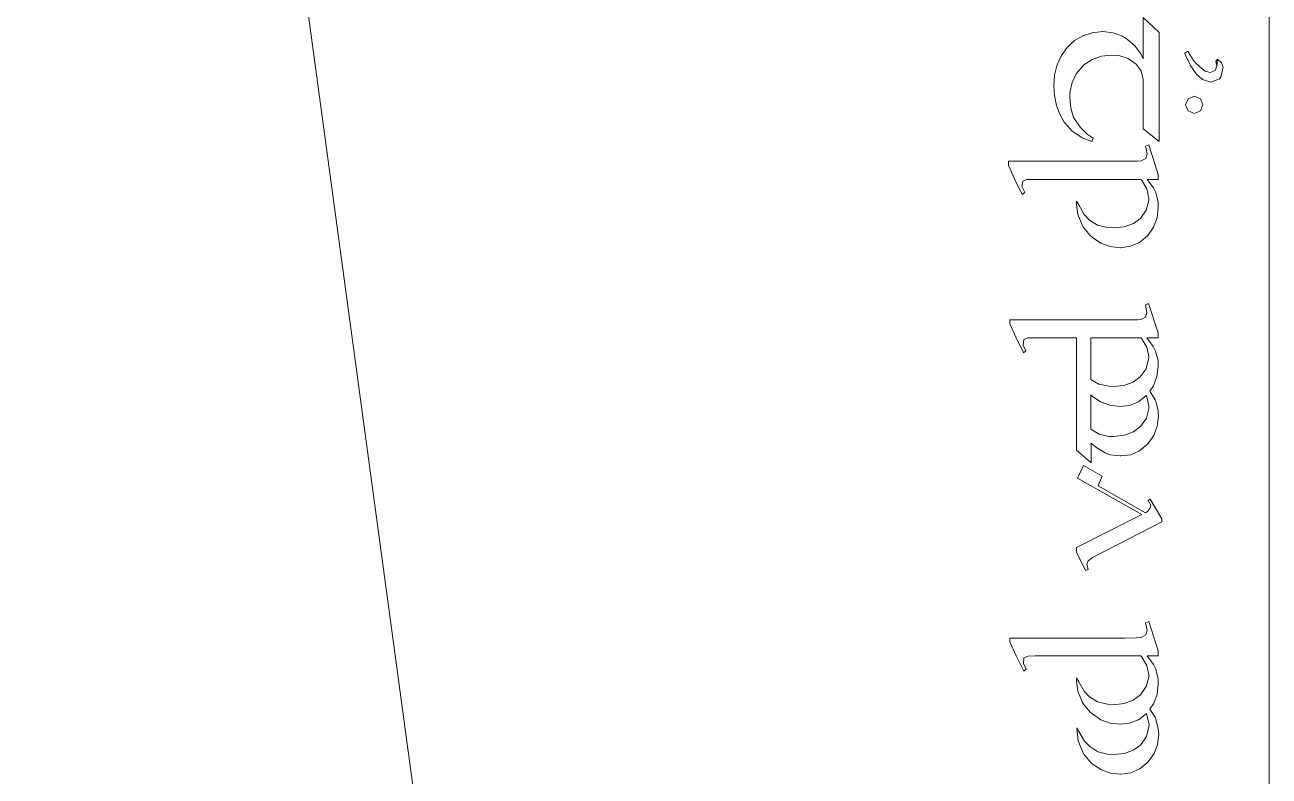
# Model space of a CAD drawing. Header units: inches. Extents: x 0.3 to 23.5, y 0.3 to 34.7.
# Drawn here: x 0.337 to 4.865, y 20.333 to 23.066 of the extents above; entities that cross this region are included whole.
import ezdxf

# ---------------------------------------------------------------- set-up
doc = ezdxf.new("R2010")
doc.units = ezdxf.units.IN
doc.header["$MEASUREMENT"] = 0
doc.layers.add('cut', color=6, linetype='Continuous', lineweight=0)
doc.layers.add('etch', color=1, linetype='Continuous', lineweight=0)

msp = doc.modelspace()

# ---------------------------------------------------------------- linework, layer by layer
at = {"layer": 'cut', "color": 6, "lineweight": 9, "true_color": 0xff00ff}
for points in [[(4.8649, 34.6554), (4.8649, 34.6554), (4.8649, 2.4646), (4.8649, 2.4646)], [(0.3366, 30.719), (0.3366, 30.719), (3.9259, 4.2305), (3.9259, 4.2305)]]:
    msp.add_open_spline(points, degree=3, dxfattribs=at)
at = {"layer": 'cut', "color": 1, "lineweight": 9, "true_color": 0xff0000}
for points in [[(4.4652, 23.0382), (4.4652, 23.0382), (4.4069, 23.0927), (4.4069, 23.0927)], [(4.4069, 23.0927), (4.4069, 23.0927), (4.4069, 22.9433), (4.4069, 22.9433)], [(4.1569, 23.0091), (4.1569, 23.0091), (4.1297, 22.9837), (4.1297, 22.9837)], [(4.187, 23.0269), (4.187, 23.0269), (4.1569, 23.0091), (4.1569, 23.0091)], [(4.2208, 23.0373), (4.2208, 23.0373), (4.187, 23.0269), (4.187, 23.0269)], [(4.2584, 23.042), (4.2584, 23.042), (4.2208, 23.0373), (4.2208, 23.0373)], [(4.2603, 23.042), (4.2603, 23.042), (4.2584, 23.042), (4.2584, 23.042)], [(4.2979, 23.0373), (4.2979, 23.0373), (4.2603, 23.042), (4.2603, 23.042)], [(4.3317, 23.0251), (4.3317, 23.0251), (4.2979, 23.0373), (4.2979, 23.0373)], [(4.3496, 23.0138), (4.3496, 23.0138), (4.3317, 23.0251), (4.3317, 23.0251)], [(4.3778, 22.9893), (4.3778, 22.9893), (4.3496, 23.0138), (4.3496, 23.0138)], [(4.4652, 22.6426), (4.4652, 22.6426), (4.4652, 23.0382), (4.4652, 23.0382)], [(4.1297, 22.9837), (4.1297, 22.9837), (4.109, 22.9546), (4.109, 22.9546)], [(4.3994, 22.9593), (4.3994, 22.9593), (4.3778, 22.9893), (4.3778, 22.9893)], [(4.4069, 22.9433), (4.4069, 22.9433), (4.3994, 22.9593), (4.3994, 22.9593)], [(4.5685, 22.9705), (4.5685, 22.9705), (4.5582, 22.964), (4.5582, 22.964)], [(4.5582, 22.964), (4.5582, 22.964), (4.561, 22.9555), (4.561, 22.9555)], [(4.5902, 22.9367), (4.5902, 22.9367), (4.5685, 22.9705), (4.5685, 22.9705)], [(4.0921, 22.9179), (4.0921, 22.9179), (4.0836, 22.8831), (4.0836, 22.8831)], [(4.093, 22.9207), (4.093, 22.9207), (4.0921, 22.9179), (4.0921, 22.9179)], [(4.109, 22.9546), (4.109, 22.9546), (4.093, 22.9207), (4.093, 22.9207)], [(4.1626, 22.8888), (4.1626, 22.8888), (4.1851, 22.9151), (4.1851, 22.9151)], [(4.1851, 22.9151), (4.1851, 22.9151), (4.1907, 22.9207), (4.1907, 22.9207)], [(4.1907, 22.9207), (4.1907, 22.9207), (4.2208, 22.9405), (4.2208, 22.9405)], [(4.2208, 22.9405), (4.2208, 22.9405), (4.2547, 22.9527), (4.2547, 22.9527)], [(4.2547, 22.9527), (4.2547, 22.9527), (4.2922, 22.9565), (4.2922, 22.9565)], [(4.2922, 22.9565), (4.2922, 22.9565), (4.3176, 22.9546), (4.3176, 22.9546)], [(4.3176, 22.9546), (4.3176, 22.9546), (4.3524, 22.9442), (4.3524, 22.9442)], [(4.3524, 22.9442), (4.3524, 22.9442), (4.3815, 22.9236), (4.3815, 22.9236)], [(4.3815, 22.9236), (4.3815, 22.9236), (4.3994, 22.8991), (4.3994, 22.8991)], [(4.561, 22.9555), (4.561, 22.9555), (4.577, 22.9217), (4.577, 22.9217)], [(4.577, 22.9217), (4.577, 22.9217), (4.5779, 22.9198), (4.5779, 22.9198)], [(4.5779, 22.9198), (4.5779, 22.9198), (4.5996, 22.8888), (4.5996, 22.8888)], [(4.6005, 22.9245), (4.6005, 22.9245), (4.5902, 22.9367), (4.5902, 22.9367)], [(4.6287, 22.9001), (4.6287, 22.9001), (4.6005, 22.9245), (4.6005, 22.9245)], [(4.6747, 22.916), (4.6747, 22.916), (4.6691, 22.9001), (4.6691, 22.9001)], [(4.6776, 22.9414), (4.6776, 22.9414), (4.671, 22.9348), (4.671, 22.9348)], [(4.671, 22.9348), (4.671, 22.9348), (4.6747, 22.916), (4.6747, 22.916)], [(4.6776, 22.9414), (4.6776, 22.9414), (4.6747, 22.916), (4.6747, 22.916)], [(4.6747, 22.916), (4.6747, 22.916), (4.6776, 22.9414), (4.6776, 22.9414)], [(4.6917, 22.9283), (4.6917, 22.9283), (4.6776, 22.9414), (4.6776, 22.9414)], [(4.6973, 22.9123), (4.6973, 22.9123), (4.6917, 22.9283), (4.6917, 22.9283)], [(4.0836, 22.8831), (4.0836, 22.8831), (4.0817, 22.8437), (4.0817, 22.8437)], [(4.1475, 22.8568), (4.1475, 22.8568), (4.1626, 22.8888), (4.1626, 22.8888)], [(4.3994, 22.8991), (4.3994, 22.8991), (4.4069, 22.8681), (4.4069, 22.8681)], [(4.4069, 22.8681), (4.4069, 22.8681), (4.4069, 22.6886), (4.4069, 22.6886)], [(4.5996, 22.8888), (4.5996, 22.8888), (4.6221, 22.8672), (4.6221, 22.8672)], [(4.6325, 22.8982), (4.6325, 22.8982), (4.6287, 22.9001), (4.6287, 22.9001)], [(4.6503, 22.8935), (4.6503, 22.8935), (4.6325, 22.8982), (4.6325, 22.8982)], [(4.6691, 22.9001), (4.6691, 22.9001), (4.6503, 22.8935), (4.6503, 22.8935)], [(4.6531, 22.8578), (4.6531, 22.8578), (4.6841, 22.87), (4.6841, 22.87)], [(4.6841, 22.87), (4.6841, 22.87), (4.6888, 22.8766), (4.6888, 22.8766)], [(4.6888, 22.8766), (4.6888, 22.8766), (4.6973, 22.9123), (4.6973, 22.9123)], [(4.0817, 22.8437), (4.0817, 22.8437), (4.0836, 22.8098), (4.0836, 22.8098)], [(4.14, 22.8202), (4.14, 22.8202), (4.1475, 22.8568), (4.1475, 22.8568)], [(4.6221, 22.8672), (4.6221, 22.8672), (4.6531, 22.8578), (4.6531, 22.8578)], [(4.0836, 22.8098), (4.0836, 22.8098), (4.0911, 22.7732), (4.0911, 22.7732)], [(4.1391, 22.8033), (4.1391, 22.8033), (4.14, 22.8202), (4.14, 22.8202)], [(4.1428, 22.7638), (4.1428, 22.7638), (4.1391, 22.8033), (4.1391, 22.8033)], [(4.561, 22.776), (4.561, 22.776), (4.5704, 22.7976), (4.5704, 22.7976)], [(4.5704, 22.7976), (4.5704, 22.7976), (4.593, 22.807), (4.593, 22.807)], [(4.593, 22.807), (4.593, 22.807), (4.6146, 22.7976), (4.6146, 22.7976)], [(4.6146, 22.7976), (4.6146, 22.7976), (4.624, 22.776), (4.624, 22.776)], [(4.0911, 22.7732), (4.0911, 22.7732), (4.1015, 22.7441), (4.1015, 22.7441)], [(4.1015, 22.7441), (4.1015, 22.7441), (4.1193, 22.7121), (4.1193, 22.7121)], [(4.1532, 22.73), (4.1532, 22.73), (4.1428, 22.7638), (4.1428, 22.7638)], [(4.5704, 22.7535), (4.5704, 22.7535), (4.561, 22.776), (4.561, 22.776)], [(4.593, 22.7441), (4.593, 22.7441), (4.5704, 22.7535), (4.5704, 22.7535)], [(4.6146, 22.7535), (4.6146, 22.7535), (4.593, 22.7441), (4.593, 22.7441)], [(4.624, 22.776), (4.624, 22.776), (4.6146, 22.7535), (4.6146, 22.7535)], [(4.1193, 22.7121), (4.1193, 22.7121), (4.1231, 22.7083), (4.1231, 22.7083)], [(4.1231, 22.7083), (4.1231, 22.7083), (4.1475, 22.6802), (4.1475, 22.6802)], [(4.156, 22.7243), (4.156, 22.7243), (4.1532, 22.73), (4.1532, 22.73)], [(4.1767, 22.6942), (4.1767, 22.6942), (4.156, 22.7243), (4.156, 22.7243)], [(4.203, 22.6689), (4.203, 22.6689), (4.1767, 22.6942), (4.1767, 22.6942)], [(4.4069, 22.6886), (4.4069, 22.6886), (4.4652, 22.6426), (4.4652, 22.6426)], [(4.1475, 22.6802), (4.1475, 22.6802), (4.1485, 22.6792), (4.1485, 22.6792)], [(4.1485, 22.6792), (4.1485, 22.6792), (4.1795, 22.6585), (4.1795, 22.6585)], [(4.1795, 22.6585), (4.1795, 22.6585), (4.1842, 22.6557), (4.1842, 22.6557)], [(4.1842, 22.6557), (4.1842, 22.6557), (4.2199, 22.6426), (4.2199, 22.6426)], [(4.2246, 22.6548), (4.2246, 22.6548), (4.203, 22.6689), (4.203, 22.6689)], [(4.2199, 22.6426), (4.2199, 22.6426), (4.2246, 22.6548), (4.2246, 22.6548)], [(4.4266, 22.6294), (4.4266, 22.6294), (4.4154, 22.6247), (4.4154, 22.6247)], [(4.4154, 22.6247), (4.4154, 22.6247), (4.421, 22.5974), (4.421, 22.5974)], [(4.421, 22.5974), (4.421, 22.5974), (4.4163, 22.5805), (4.4163, 22.5805)], [(4.4614, 22.5223), (4.4614, 22.5223), (4.4266, 22.6294), (4.4266, 22.6294)], [(4.3402, 22.5702), (4.3402, 22.5702), (3.9163, 22.5702), (3.9163, 22.5702)], [(3.9163, 22.5702), (3.9163, 22.5702), (3.9163, 22.5552), (3.9163, 22.5552)], [(3.9163, 22.5552), (3.9163, 22.5552), (3.9398, 22.5044), (3.9398, 22.5044)], [(4.3862, 22.5702), (4.3862, 22.5702), (4.3402, 22.5702), (4.3402, 22.5702)], [(4.3994, 22.5721), (4.3994, 22.5721), (4.3862, 22.5702), (4.3862, 22.5702)], [(4.4163, 22.5805), (4.4163, 22.5805), (4.3994, 22.5721), (4.3994, 22.5721)], [(4.4614, 22.5044), (4.4614, 22.5044), (4.4614, 22.5223), (4.4614, 22.5223)], [(3.9398, 22.5044), (3.9398, 22.5044), (3.9661, 22.449), (3.9661, 22.449)], [(3.9652, 22.4781), (3.9652, 22.4781), (3.968, 22.4978), (3.968, 22.4978)], [(3.9755, 22.4565), (3.9755, 22.4565), (3.9652, 22.4781), (3.9652, 22.4781)], [(3.968, 22.4978), (3.968, 22.4978), (3.9831, 22.5044), (3.9831, 22.5044)], [(3.9831, 22.5044), (3.9831, 22.5044), (4.0084, 22.5044), (4.0084, 22.5044)], [(4.0084, 22.5044), (4.0084, 22.5044), (4.3984, 22.5044), (4.3984, 22.5044)], [(4.3984, 22.5044), (4.3984, 22.5044), (4.4003, 22.5025), (4.4003, 22.5025)], [(4.4003, 22.5025), (4.4003, 22.5025), (4.4201, 22.4696), (4.4201, 22.4696)], [(4.4201, 22.4696), (4.4201, 22.4696), (4.4266, 22.4358), (4.4266, 22.4358)], [(4.421, 22.5044), (4.421, 22.5044), (4.4614, 22.5044), (4.4614, 22.5044)], [(4.4436, 22.4734), (4.4436, 22.4734), (4.421, 22.5044), (4.421, 22.5044)], [(4.452, 22.4565), (4.452, 22.4565), (4.4436, 22.4734), (4.4436, 22.4734)], [(3.9661, 22.449), (3.9661, 22.449), (3.9755, 22.4565), (3.9755, 22.4565)], [(4.172, 22.4114), (4.172, 22.4114), (4.1644, 22.4245), (4.1644, 22.4245)], [(4.1644, 22.4245), (4.1644, 22.4245), (4.1644, 22.4132), (4.1644, 22.4132)], [(4.4266, 22.4273), (4.4266, 22.4273), (4.4172, 22.3926), (4.4172, 22.3926)], [(4.4266, 22.4358), (4.4266, 22.4358), (4.4266, 22.4273), (4.4266, 22.4273)], [(4.4605, 22.4208), (4.4605, 22.4208), (4.452, 22.4565), (4.452, 22.4565)], [(4.4614, 22.401), (4.4614, 22.401), (4.4605, 22.4208), (4.4605, 22.4208)], [(4.1644, 22.4132), (4.1644, 22.4132), (4.1691, 22.3766), (4.1691, 22.3766)], [(4.1691, 22.3766), (4.1691, 22.3766), (4.171, 22.371), (4.171, 22.371)], [(4.171, 22.371), (4.171, 22.371), (4.1851, 22.3362), (4.1851, 22.3362)], [(4.1917, 22.3766), (4.1917, 22.3766), (4.172, 22.4114), (4.172, 22.4114)], [(4.2114, 22.3559), (4.2114, 22.3559), (4.1917, 22.3766), (4.1917, 22.3766)], [(4.4172, 22.3926), (4.4172, 22.3926), (4.3966, 22.3625), (4.3966, 22.3625)], [(4.4577, 22.3644), (4.4577, 22.3644), (4.4614, 22.401), (4.4614, 22.401)], [(4.1851, 22.3362), (4.1851, 22.3362), (4.1898, 22.3287), (4.1898, 22.3287)], [(4.1898, 22.3287), (4.1898, 22.3287), (4.2142, 22.3005), (4.2142, 22.3005)], [(4.2406, 22.3381), (4.2406, 22.3381), (4.2114, 22.3559), (4.2114, 22.3559)], [(4.2763, 22.3287), (4.2763, 22.3287), (4.2406, 22.3381), (4.2406, 22.3381)], [(4.2979, 22.3277), (4.2979, 22.3277), (4.2763, 22.3287), (4.2763, 22.3287)], [(4.3374, 22.3315), (4.3374, 22.3315), (4.2979, 22.3277), (4.2979, 22.3277)], [(4.3712, 22.3437), (4.3712, 22.3437), (4.3374, 22.3315), (4.3374, 22.3315)], [(4.3966, 22.3625), (4.3966, 22.3625), (4.3712, 22.3437), (4.3712, 22.3437)], [(4.4238, 22.3005), (4.4238, 22.3005), (4.4445, 22.3305), (4.4445, 22.3305)], [(4.4445, 22.3305), (4.4445, 22.3305), (4.4577, 22.3644), (4.4577, 22.3644)], [(4.4219, 22.2986), (4.4219, 22.2986), (4.4238, 22.3005), (4.4238, 22.3005)]]:
    msp.add_open_spline(points, degree=3, dxfattribs=at)
at = {"layer": 'etch', "color": 1, "lineweight": 9, "true_color": 0xff0000}
for points in [[(4.2142, 22.3005), (4.2142, 22.3005), (4.2218, 22.293), (4.2218, 22.293)], [(4.2218, 22.293), (4.2218, 22.293), (4.2528, 22.2723), (4.2528, 22.2723)], [(4.3937, 22.2751), (4.3937, 22.2751), (4.4219, 22.2986), (4.4219, 22.2986)], [(4.2528, 22.2723), (4.2528, 22.2723), (4.2866, 22.2601), (4.2866, 22.2601)], [(4.2866, 22.2601), (4.2866, 22.2601), (4.3223, 22.2554), (4.3223, 22.2554)], [(4.3223, 22.2554), (4.3223, 22.2554), (4.3242, 22.2554), (4.3242, 22.2554)], [(4.3242, 22.2554), (4.3242, 22.2554), (4.3609, 22.261), (4.3609, 22.261)], [(4.3609, 22.261), (4.3609, 22.261), (4.3937, 22.2751), (4.3937, 22.2751)], [(4.4257, 22.0524), (4.4257, 22.0524), (4.4144, 22.0477), (4.4144, 22.0477)], [(4.4144, 22.0477), (4.4144, 22.0477), (4.4201, 22.0204), (4.4201, 22.0204)], [(4.4201, 22.0204), (4.4201, 22.0204), (4.4154, 22.0035), (4.4154, 22.0035)], [(4.4614, 21.9462), (4.4614, 21.9462), (4.4257, 22.0524), (4.4257, 22.0524)], [(4.3392, 21.9932), (4.3392, 21.9932), (3.921, 21.9932), (3.921, 21.9932)], [(3.921, 21.9932), (3.921, 21.9932), (3.921, 21.9781), (3.921, 21.9781)], [(3.921, 21.9781), (3.921, 21.9781), (3.9445, 21.9283), (3.9445, 21.9283)], [(4.3862, 21.9932), (4.3862, 21.9932), (4.3392, 21.9932), (4.3392, 21.9932)], [(4.3984, 21.995), (4.3984, 21.995), (4.3862, 21.9932), (4.3862, 21.9932)], [(4.4154, 22.0035), (4.4154, 22.0035), (4.3984, 21.995), (4.3984, 21.995)], [(3.9445, 21.9283), (3.9445, 21.9283), (3.9708, 21.8729), (3.9708, 21.8729)], [(3.9699, 21.9011), (3.9699, 21.9011), (3.9718, 21.9217), (3.9718, 21.9217)], [(3.9718, 21.9217), (3.9718, 21.9217), (3.9868, 21.9274), (3.9868, 21.9274)], [(3.9868, 21.9274), (3.9868, 21.9274), (4.0122, 21.9283), (4.0122, 21.9283)], [(4.0122, 21.9283), (4.0122, 21.9283), (4.1644, 21.9283), (4.1644, 21.9283)], [(4.1644, 21.9283), (4.1644, 21.9283), (4.1644, 21.5195), (4.1644, 21.5195)], [(4.2161, 21.7761), (4.2161, 21.7761), (4.2161, 21.9283), (4.2161, 21.9283)], [(4.2161, 21.9283), (4.2161, 21.9283), (4.3975, 21.9283), (4.3975, 21.9283)], [(4.3975, 21.9283), (4.3975, 21.9283), (4.4003, 21.9255), (4.4003, 21.9255)], [(4.4003, 21.9255), (4.4003, 21.9255), (4.4201, 21.8935), (4.4201, 21.8935)], [(4.4426, 21.8964), (4.4426, 21.8964), (4.4201, 21.9283), (4.4201, 21.9283)], [(4.4201, 21.9283), (4.4201, 21.9283), (4.4614, 21.9283), (4.4614, 21.9283)], [(4.4614, 21.9283), (4.4614, 21.9283), (4.4614, 21.9462), (4.4614, 21.9462)], [(3.9793, 21.8804), (3.9793, 21.8804), (3.9699, 21.9011), (3.9699, 21.9011)], [(3.9708, 21.8729), (3.9708, 21.8729), (3.9793, 21.8804), (3.9793, 21.8804)], [(4.4201, 21.8935), (4.4201, 21.8935), (4.4266, 21.8588), (4.4266, 21.8588)], [(4.4511, 21.8794), (4.4511, 21.8794), (4.4426, 21.8964), (4.4426, 21.8964)], [(4.4605, 21.8447), (4.4605, 21.8447), (4.4511, 21.8794), (4.4511, 21.8794)], [(4.4257, 21.8503), (4.4257, 21.8503), (4.4172, 21.8155), (4.4172, 21.8155)], [(4.4266, 21.8588), (4.4266, 21.8588), (4.4257, 21.8503), (4.4257, 21.8503)], [(4.4614, 21.824), (4.4614, 21.824), (4.4605, 21.8447), (4.4605, 21.8447)], [(4.3956, 21.7855), (4.3956, 21.7855), (4.3702, 21.7667), (4.3702, 21.7667)], [(4.4172, 21.8155), (4.4172, 21.8155), (4.3956, 21.7855), (4.3956, 21.7855)], [(4.4436, 21.7535), (4.4436, 21.7535), (4.4567, 21.7873), (4.4567, 21.7873)], [(4.4567, 21.7873), (4.4567, 21.7873), (4.4614, 21.824), (4.4614, 21.824)], [(4.2453, 21.7591), (4.2453, 21.7591), (4.2161, 21.7761), (4.2161, 21.7761)], [(4.2819, 21.7516), (4.2819, 21.7516), (4.2453, 21.7591), (4.2453, 21.7591)], [(4.2969, 21.7507), (4.2969, 21.7507), (4.2819, 21.7516), (4.2819, 21.7516)], [(4.3364, 21.7544), (4.3364, 21.7544), (4.2969, 21.7507), (4.2969, 21.7507)], [(4.3702, 21.7667), (4.3702, 21.7667), (4.3364, 21.7544), (4.3364, 21.7544)], [(4.4313, 21.7338), (4.4313, 21.7338), (4.4436, 21.7535), (4.4436, 21.7535)], [(4.2161, 21.5956), (4.2161, 21.5956), (4.2161, 21.7206), (4.2161, 21.7206)], [(4.2161, 21.7206), (4.2161, 21.7206), (4.2208, 21.7159), (4.2208, 21.7159)], [(4.2208, 21.7159), (4.2208, 21.7159), (4.2518, 21.6952), (4.2518, 21.6952)], [(4.2518, 21.6952), (4.2518, 21.6952), (4.2857, 21.683), (4.2857, 21.683)], [(4.3562, 21.6821), (4.3562, 21.6821), (4.389, 21.6952), (4.389, 21.6952)], [(4.389, 21.6952), (4.389, 21.6952), (4.4172, 21.7178), (4.4172, 21.7178)], [(4.4172, 21.7178), (4.4172, 21.7178), (4.4201, 21.714), (4.4201, 21.714)], [(4.4201, 21.714), (4.4201, 21.714), (4.4276, 21.6783), (4.4276, 21.6783)], [(4.4501, 21.7018), (4.4501, 21.7018), (4.4313, 21.7338), (4.4313, 21.7338)], [(4.452, 21.6971), (4.452, 21.6971), (4.4501, 21.7018), (4.4501, 21.7018)], [(4.4614, 21.6623), (4.4614, 21.6623), (4.452, 21.6971), (4.452, 21.6971)], [(4.2857, 21.683), (4.2857, 21.683), (4.3223, 21.6783), (4.3223, 21.6783)], [(4.3223, 21.6783), (4.3223, 21.6783), (4.3562, 21.6821), (4.3562, 21.6821)], [(4.4276, 21.6699), (4.4276, 21.6699), (4.4182, 21.6351), (4.4182, 21.6351)], [(4.4276, 21.6783), (4.4276, 21.6783), (4.4276, 21.6699), (4.4276, 21.6699)], [(4.4624, 21.6426), (4.4624, 21.6426), (4.4614, 21.6623), (4.4614, 21.6623)], [(4.3966, 21.605), (4.3966, 21.605), (4.3712, 21.5853), (4.3712, 21.5853)], [(4.4182, 21.6351), (4.4182, 21.6351), (4.3966, 21.605), (4.3966, 21.605)], [(4.4454, 21.5721), (4.4454, 21.5721), (4.4577, 21.606), (4.4577, 21.606)], [(4.4577, 21.606), (4.4577, 21.606), (4.4624, 21.6426), (4.4624, 21.6426)], [(4.2462, 21.5778), (4.2462, 21.5778), (4.2161, 21.5956), (4.2161, 21.5956)], [(4.2819, 21.5693), (4.2819, 21.5693), (4.2462, 21.5778), (4.2462, 21.5778)], [(4.2988, 21.5693), (4.2988, 21.5693), (4.2819, 21.5693), (4.2819, 21.5693)], [(4.3383, 21.5731), (4.3383, 21.5731), (4.2988, 21.5693), (4.2988, 21.5693)], [(4.3712, 21.5853), (4.3712, 21.5853), (4.3383, 21.5731), (4.3383, 21.5731)], [(4.4238, 21.5421), (4.4238, 21.5421), (4.4454, 21.5721), (4.4454, 21.5721)], [(4.1644, 21.5195), (4.1644, 21.5195), (4.2171, 21.4734), (4.2171, 21.4734)], [(4.2171, 21.4734), (4.2171, 21.4734), (4.2171, 21.5449), (4.2171, 21.5449)], [(4.2171, 21.5449), (4.2171, 21.5449), (4.2377, 21.528), (4.2377, 21.528)], [(4.2377, 21.528), (4.2377, 21.528), (4.2678, 21.5092), (4.2678, 21.5092)], [(4.3618, 21.5026), (4.3618, 21.5026), (4.3937, 21.5167), (4.3937, 21.5167)], [(4.3937, 21.5167), (4.3937, 21.5167), (4.4219, 21.5411), (4.4219, 21.5411)], [(4.4219, 21.5411), (4.4219, 21.5411), (4.4238, 21.5421), (4.4238, 21.5421)], [(4.2678, 21.5092), (4.2678, 21.5092), (4.2857, 21.5026), (4.2857, 21.5026)], [(4.2857, 21.5026), (4.2857, 21.5026), (4.3233, 21.4979), (4.3233, 21.4979)], [(4.3233, 21.4979), (4.3233, 21.4979), (4.3251, 21.4979), (4.3251, 21.4979)], [(4.3251, 21.4979), (4.3251, 21.4979), (4.3618, 21.5026), (4.3618, 21.5026)], [(4.1898, 21.4631), (4.1898, 21.4631), (4.1673, 21.4171), (4.1673, 21.4171)], [(4.2575, 21.4246), (4.2575, 21.4246), (4.1898, 21.4631), (4.1898, 21.4631)], [(4.2424, 21.3898), (4.2424, 21.3898), (4.2575, 21.4246), (4.2575, 21.4246)], [(4.1673, 21.4171), (4.1673, 21.4171), (4.4013, 21.2845), (4.4013, 21.2845)], [(4.4154, 21.2911), (4.4154, 21.2911), (4.2424, 21.3898), (4.2424, 21.3898)], [(4.4323, 21.3409), (4.4323, 21.3409), (4.4248, 21.3353), (4.4248, 21.3353)], [(4.4248, 21.3353), (4.4248, 21.3353), (4.4342, 21.3193), (4.4342, 21.3193)], [(4.4746, 21.2695), (4.4746, 21.2695), (4.4323, 21.3409), (4.4323, 21.3409)], [(4.4013, 21.2845), (4.4013, 21.2845), (4.1644, 21.1652), (4.1644, 21.1652)], [(4.4229, 21.2968), (4.4229, 21.2968), (4.4154, 21.2911), (4.4154, 21.2911)], [(4.4313, 21.3062), (4.4313, 21.3062), (4.4229, 21.2968), (4.4229, 21.2968)], [(4.4342, 21.3193), (4.4342, 21.3193), (4.4313, 21.3062), (4.4313, 21.3062)], [(4.2227, 21.1285), (4.2227, 21.1285), (4.4746, 21.2582), (4.4746, 21.2582)], [(4.4746, 21.2582), (4.4746, 21.2582), (4.4746, 21.2695), (4.4746, 21.2695)], [(4.1644, 21.1652), (4.1644, 21.1652), (4.1644, 21.1483), (4.1644, 21.1483)], [(4.1644, 21.1483), (4.1644, 21.1483), (4.1964, 21.0816), (4.1964, 21.0816)], [(4.2011, 21.1041), (4.2011, 21.1041), (4.2058, 21.1163), (4.2058, 21.1163)], [(4.2058, 21.0844), (4.2058, 21.0844), (4.2011, 21.1041), (4.2011, 21.1041)], [(4.2058, 21.1163), (4.2058, 21.1163), (4.2227, 21.1285), (4.2227, 21.1285)], [(4.1964, 21.0816), (4.1964, 21.0816), (4.2058, 21.0844), (4.2058, 21.0844)], [(4.4266, 20.8955), (4.4266, 20.8955), (4.4154, 20.8908), (4.4154, 20.8908)], [(4.4154, 20.8908), (4.4154, 20.8908), (4.421, 20.8626), (4.421, 20.8626)], [(4.4614, 20.7883), (4.4614, 20.7883), (4.4266, 20.8955), (4.4266, 20.8955)], [(4.3402, 20.8353), (4.3402, 20.8353), (3.921, 20.8353), (3.921, 20.8353)], [(3.921, 20.8353), (3.921, 20.8353), (3.921, 20.8212), (3.921, 20.8212)], [(4.3815, 20.8363), (4.3815, 20.8363), (4.3402, 20.8353), (4.3402, 20.8353)], [(4.3994, 20.8372), (4.3994, 20.8372), (4.3815, 20.8363), (4.3815, 20.8363)], [(4.4163, 20.8466), (4.4163, 20.8466), (4.3994, 20.8372), (4.3994, 20.8372)], [(4.421, 20.8626), (4.421, 20.8626), (4.4163, 20.8466), (4.4163, 20.8466)], [(3.921, 20.8212), (3.921, 20.8212), (3.9445, 20.7705), (3.9445, 20.7705)], [(4.4614, 20.7705), (4.4614, 20.7705), (4.4614, 20.7883), (4.4614, 20.7883)], [(3.9445, 20.7705), (3.9445, 20.7705), (3.9718, 20.715), (3.9718, 20.715)], [(3.9708, 20.7432), (3.9708, 20.7432), (3.9727, 20.7639), (3.9727, 20.7639)], [(3.9802, 20.7225), (3.9802, 20.7225), (3.9708, 20.7432), (3.9708, 20.7432)], [(3.9727, 20.7639), (3.9727, 20.7639), (3.9878, 20.7695), (3.9878, 20.7695)], [(3.9878, 20.7695), (3.9878, 20.7695), (4.0131, 20.7705), (4.0131, 20.7705)], [(4.0131, 20.7705), (4.0131, 20.7705), (4.3984, 20.7705), (4.3984, 20.7705)], [(4.3984, 20.7705), (4.3984, 20.7705), (4.4003, 20.7686), (4.4003, 20.7686)], [(4.4003, 20.7686), (4.4003, 20.7686), (4.4201, 20.7357), (4.4201, 20.7357)], [(4.421, 20.7705), (4.421, 20.7705), (4.4614, 20.7705), (4.4614, 20.7705)], [(4.4436, 20.7395), (4.4436, 20.7395), (4.421, 20.7705), (4.421, 20.7705)], [(4.452, 20.7216), (4.452, 20.7216), (4.4436, 20.7395), (4.4436, 20.7395)], [(3.9718, 20.715), (3.9718, 20.715), (3.9802, 20.7225), (3.9802, 20.7225)], [(4.4201, 20.7357), (4.4201, 20.7357), (4.4266, 20.7019), (4.4266, 20.7019)], [(4.4266, 20.7019), (4.4266, 20.7019), (4.4266, 20.6934), (4.4266, 20.6934)], [(4.4605, 20.6868), (4.4605, 20.6868), (4.452, 20.7216), (4.452, 20.7216)], [(4.172, 20.6765), (4.172, 20.6765), (4.1644, 20.6906), (4.1644, 20.6906)], [(4.1644, 20.6906), (4.1644, 20.6906), (4.1644, 20.6784), (4.1644, 20.6784)], [(4.1644, 20.6784), (4.1644, 20.6784), (4.1691, 20.6427), (4.1691, 20.6427)], [(4.1917, 20.6417), (4.1917, 20.6417), (4.172, 20.6765), (4.172, 20.6765)], [(4.4172, 20.6586), (4.4172, 20.6586), (4.3966, 20.6286), (4.3966, 20.6286)], [(4.4266, 20.6934), (4.4266, 20.6934), (4.4172, 20.6586), (4.4172, 20.6586)], [(4.4577, 20.6295), (4.4577, 20.6295), (4.4614, 20.6671), (4.4614, 20.6671)], [(4.4614, 20.6671), (4.4614, 20.6671), (4.4605, 20.6868), (4.4605, 20.6868)], [(4.1691, 20.6427), (4.1691, 20.6427), (4.171, 20.6361), (4.171, 20.6361)], [(4.171, 20.6361), (4.171, 20.6361), (4.1851, 20.6013), (4.1851, 20.6013)], [(4.2114, 20.621), (4.2114, 20.621), (4.1917, 20.6417), (4.1917, 20.6417)], [(4.2406, 20.6032), (4.2406, 20.6032), (4.2114, 20.621), (4.2114, 20.621)], [(4.3702, 20.6098), (4.3702, 20.6098), (4.3374, 20.5976), (4.3374, 20.5976)], [(4.3966, 20.6286), (4.3966, 20.6286), (4.3702, 20.6098), (4.3702, 20.6098)], [(4.4445, 20.5957), (4.4445, 20.5957), (4.4577, 20.6295), (4.4577, 20.6295)], [(4.1851, 20.6013), (4.1851, 20.6013), (4.1898, 20.5947), (4.1898, 20.5947)], [(4.1898, 20.5947), (4.1898, 20.5947), (4.2142, 20.5656), (4.2142, 20.5656)], [(4.2142, 20.5656), (4.2142, 20.5656), (4.2218, 20.559), (4.2218, 20.559)], [(4.2218, 20.559), (4.2218, 20.559), (4.2528, 20.5374), (4.2528, 20.5374)], [(4.2763, 20.5947), (4.2763, 20.5947), (4.2406, 20.6032), (4.2406, 20.6032)], [(4.2979, 20.5929), (4.2979, 20.5929), (4.2763, 20.5947), (4.2763, 20.5947)], [(4.3374, 20.5976), (4.3374, 20.5976), (4.2979, 20.5929), (4.2979, 20.5929)], [(4.389, 20.5383), (4.389, 20.5383), (4.4182, 20.5609), (4.4182, 20.5609)], [(4.4182, 20.5609), (4.4182, 20.5609), (4.4201, 20.5562), (4.4201, 20.5562)], [(4.4313, 20.5769), (4.4313, 20.5769), (4.4445, 20.5957), (4.4445, 20.5957)], [(4.4511, 20.5449), (4.4511, 20.5449), (4.4313, 20.5769), (4.4313, 20.5769)], [(4.2528, 20.5374), (4.2528, 20.5374), (4.2866, 20.5252), (4.2866, 20.5252)], [(4.2866, 20.5252), (4.2866, 20.5252), (4.3223, 20.5214), (4.3223, 20.5214)], [(4.3223, 20.5214), (4.3223, 20.5214), (4.3562, 20.5252), (4.3562, 20.5252)], [(4.3562, 20.5252), (4.3562, 20.5252), (4.389, 20.5383), (4.389, 20.5383)], [(4.4201, 20.5562), (4.4201, 20.5562), (4.4285, 20.5205), (4.4285, 20.5205)], [(4.4285, 20.5205), (4.4285, 20.5205), (4.4276, 20.512), (4.4276, 20.512)], [(4.453, 20.5402), (4.453, 20.5402), (4.4511, 20.5449), (4.4511, 20.5449)], [(4.4614, 20.5055), (4.4614, 20.5055), (4.453, 20.5402), (4.453, 20.5402)], [(4.1729, 20.4951), (4.1729, 20.4951), (4.1654, 20.5092), (4.1654, 20.5092)], [(4.1654, 20.5092), (4.1654, 20.5092), (4.1663, 20.497), (4.1663, 20.497)], [(4.1663, 20.497), (4.1663, 20.497), (4.1701, 20.4613), (4.1701, 20.4613)], [(4.1926, 20.4603), (4.1926, 20.4603), (4.1729, 20.4951), (4.1729, 20.4951)], [(4.4191, 20.4773), (4.4191, 20.4773), (4.3975, 20.4472), (4.3975, 20.4472)], [(4.4276, 20.512), (4.4276, 20.512), (4.4191, 20.4773), (4.4191, 20.4773)], [(4.4586, 20.4481), (4.4586, 20.4481), (4.4633, 20.4857), (4.4633, 20.4857)], [(4.4633, 20.4857), (4.4633, 20.4857), (4.4614, 20.5055), (4.4614, 20.5055)], [(4.1701, 20.4613), (4.1701, 20.4613), (4.172, 20.4547), (4.172, 20.4547)], [(4.172, 20.4547), (4.172, 20.4547), (4.187, 20.4199), (4.187, 20.4199)], [(4.2124, 20.4406), (4.2124, 20.4406), (4.1926, 20.4603), (4.1926, 20.4603)], [(4.2415, 20.4218), (4.2415, 20.4218), (4.2124, 20.4406), (4.2124, 20.4406)], [(4.3721, 20.4284), (4.3721, 20.4284), (4.3383, 20.4152), (4.3383, 20.4152)], [(4.3975, 20.4472), (4.3975, 20.4472), (4.3721, 20.4284), (4.3721, 20.4284)], [(4.4464, 20.4152), (4.4464, 20.4152), (4.4586, 20.4481), (4.4586, 20.4481)], [(4.187, 20.4199), (4.187, 20.4199), (4.1907, 20.4124), (4.1907, 20.4124)], [(4.1907, 20.4124), (4.1907, 20.4124), (4.2152, 20.3842), (4.2152, 20.3842)], [(4.2152, 20.3842), (4.2152, 20.3842), (4.2227, 20.3767), (4.2227, 20.3767)], [(4.2772, 20.4124), (4.2772, 20.4124), (4.2415, 20.4218), (4.2415, 20.4218)], [(4.2988, 20.4115), (4.2988, 20.4115), (4.2772, 20.4124), (4.2772, 20.4124)], [(4.3383, 20.4152), (4.3383, 20.4152), (4.2988, 20.4115), (4.2988, 20.4115)], [(4.3947, 20.3598), (4.3947, 20.3598), (4.4229, 20.3833), (4.4229, 20.3833)], [(4.4229, 20.3833), (4.4229, 20.3833), (4.4248, 20.3852), (4.4248, 20.3852)], [(4.4248, 20.3852), (4.4248, 20.3852), (4.4464, 20.4152), (4.4464, 20.4152)], [(4.2227, 20.3767), (4.2227, 20.3767), (4.2547, 20.356), (4.2547, 20.356)], [(4.2547, 20.356), (4.2547, 20.356), (4.2875, 20.3438), (4.2875, 20.3438)], [(4.2875, 20.3438), (4.2875, 20.3438), (4.3242, 20.3401), (4.3242, 20.3401)], [(4.3242, 20.3401), (4.3242, 20.3401), (4.3251, 20.3401), (4.3251, 20.3401)], [(4.3251, 20.3401), (4.3251, 20.3401), (4.3618, 20.3448), (4.3618, 20.3448)], [(4.3618, 20.3448), (4.3618, 20.3448), (4.3947, 20.3598), (4.3947, 20.3598)]]:
    msp.add_open_spline(points, degree=3, dxfattribs=at)

doc.saveas('drawing.dxf')
